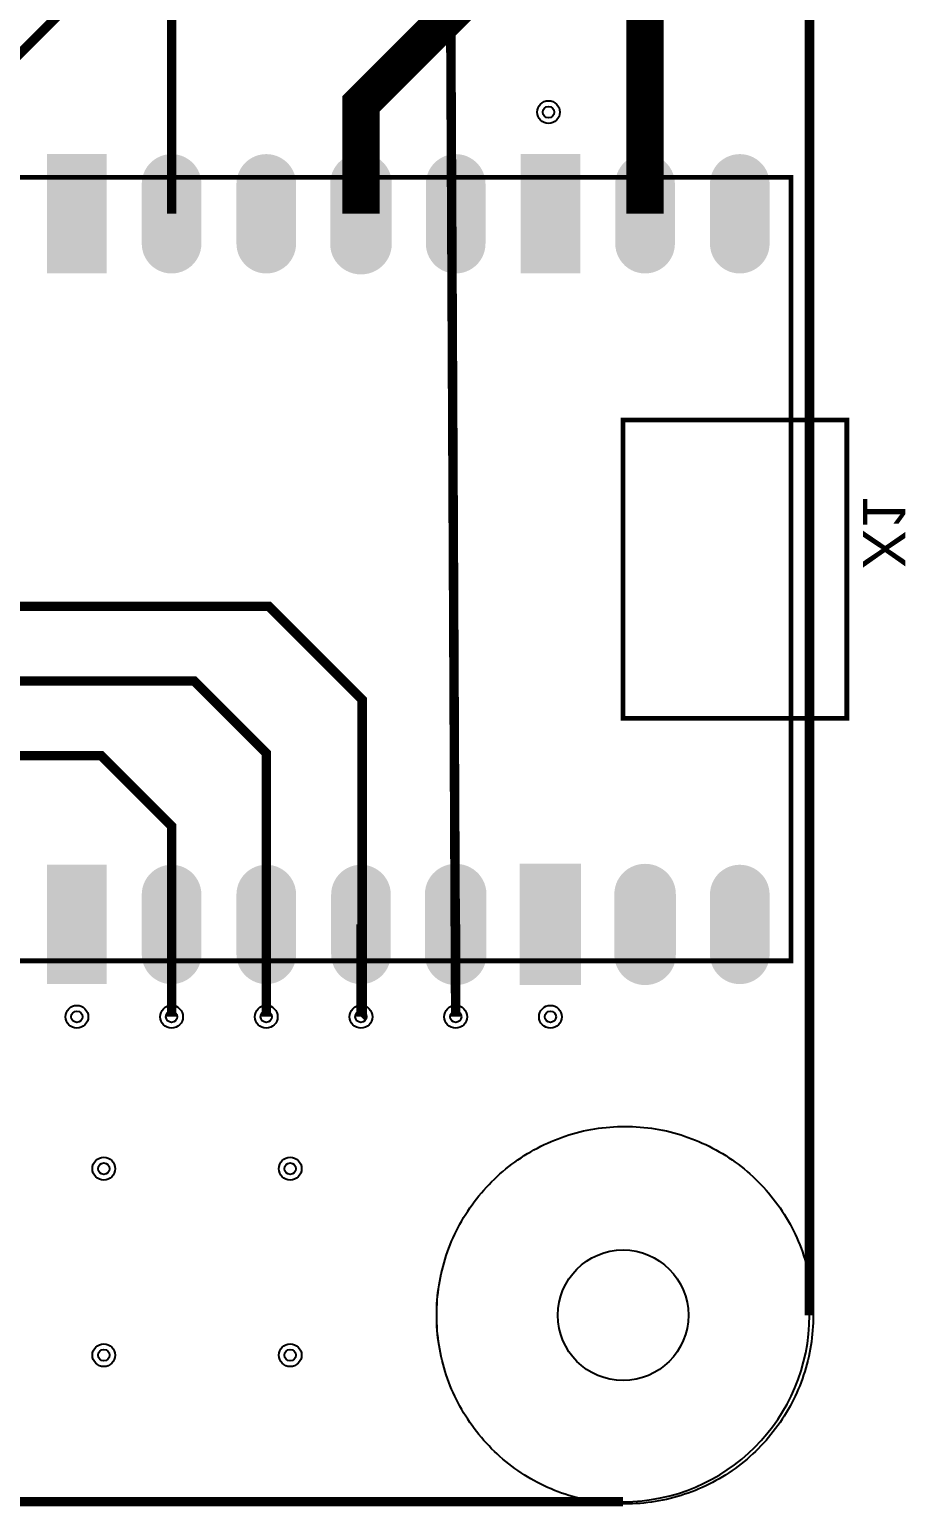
# Model space of a CAD drawing. Header units: millimetres. Extents: x 0 to 103, y 0 to 100.
# Drawn here: x 79.08 to 102.57, y -0.13 to 39.46 of the extents above; entities that cross this region are included whole.
import ezdxf

# ---------------------------------------------------------------- set-up
doc = ezdxf.new("R2010")
doc.units = ezdxf.units.MM
for name, color, linetype, true_color in [('BoardOutLine', 7, 'Continuous', 0xff00ff), ('BottomLayer', 7, 'Continuous', 0x0000ff), ('BottomPasteMaskLayer', 7, 'Continuous', 0x800000), ('BottomSilkLayer', 7, 'Continuous', 0x66cc33), ('BottomSolderMaskLayer', 7, 'Continuous', 0xaa00ff), ('Hole', 7, 'Continuous', 0x222222), ('Multi-Layer', 7, 'Continuous', 0xc0c0c0), ('TopLayer', 7, 'Continuous', 0xff0000)]:
    doc.layers.add(name, color=color, linetype=linetype, true_color=true_color)
doc.styles.get("Standard").update_dxf_attribs({"font": 'arial.ttf'})

msp = doc.modelspace()

# ---------------------------------------------------------------- hatches: boundary and pattern name
at = {"layer": 'BottomLayer'}
for points in [[(79.55, 32.925), (81.15, 32.925), (81.15, 36.125), (79.55, 36.125)], [(82.09, 33.725), (82.096, 33.629), (82.113, 33.534), (82.142, 33.441), (82.182, 33.353), (82.232, 33.271), (82.291, 33.195), (82.359, 33.126), (82.436, 33.067), (82.518, 33.017), (82.606, 32.977), (82.699, 32.948), (82.793, 32.931), (82.89, 32.925), (82.89, 32.925), (82.987, 32.931), (83.082, 32.948), (83.174, 32.977), (83.262, 33.017), (83.344, 33.067), (83.421, 33.126), (83.489, 33.195), (83.548, 33.271), (83.598, 33.353), (83.638, 33.441), (83.667, 33.534), (83.684, 33.629), (83.69, 33.725), (83.69, 35.325), (83.684, 35.421), (83.667, 35.516), (83.638, 35.609), (83.598, 35.697), (83.548, 35.78), (83.489, 35.855), (83.421, 35.924), (83.344, 35.983), (83.262, 36.033), (83.174, 36.073), (83.082, 36.102), (82.987, 36.119), (82.89, 36.125), (82.89, 36.125), (82.793, 36.119), (82.699, 36.102), (82.606, 36.073), (82.518, 36.033), (82.436, 35.983), (82.359, 35.924), (82.291, 35.855), (82.232, 35.78), (82.182, 35.697), (82.142, 35.609), (82.113, 35.516), (82.096, 35.421), (82.09, 35.325)], [(84.63, 33.725), (84.636, 33.629), (84.653, 33.534), (84.682, 33.441), (84.722, 33.353), (84.772, 33.271), (84.831, 33.195), (84.899, 33.126), (84.976, 33.067), (85.058, 33.017), (85.146, 32.977), (85.239, 32.948), (85.334, 32.931), (85.43, 32.925), (85.43, 32.925), (85.527, 32.931), (85.622, 32.948), (85.714, 32.977), (85.802, 33.017), (85.884, 33.067), (85.96, 33.126), (86.029, 33.195), (86.088, 33.271), (86.138, 33.353), (86.178, 33.441), (86.207, 33.534), (86.224, 33.629), (86.23, 33.725), (86.23, 35.325), (86.224, 35.421), (86.207, 35.516), (86.178, 35.609), (86.138, 35.697), (86.088, 35.78), (86.029, 35.855), (85.96, 35.924), (85.884, 35.983), (85.802, 36.033), (85.714, 36.073), (85.622, 36.102), (85.527, 36.119), (85.43, 36.125), (85.43, 36.125), (85.334, 36.119), (85.239, 36.102), (85.146, 36.073), (85.058, 36.033), (84.976, 35.983), (84.899, 35.924), (84.831, 35.855), (84.772, 35.78), (84.722, 35.697), (84.682, 35.609), (84.653, 35.516), (84.636, 35.421), (84.63, 35.325)], [(87.17, 33.725), (87.176, 33.629), (87.193, 33.534), (87.222, 33.441), (87.262, 33.353), (87.312, 33.271), (87.371, 33.195), (87.439, 33.126), (87.516, 33.067), (87.598, 33.017), (87.686, 32.977), (87.779, 32.948), (87.874, 32.931), (87.97, 32.925), (87.97, 32.925), (88.067, 32.931), (88.162, 32.948), (88.254, 32.977), (88.342, 33.017), (88.424, 33.067), (88.5, 33.126), (88.569, 33.195), (88.628, 33.271), (88.678, 33.353), (88.718, 33.441), (88.747, 33.534), (88.764, 33.629), (88.77, 33.725), (88.77, 35.325), (88.764, 35.421), (88.747, 35.516), (88.718, 35.609), (88.678, 35.697), (88.628, 35.78), (88.569, 35.855), (88.5, 35.924), (88.424, 35.983), (88.342, 36.033), (88.254, 36.073), (88.162, 36.102), (88.067, 36.119), (87.97, 36.125), (87.97, 36.125), (87.874, 36.119), (87.779, 36.102), (87.686, 36.073), (87.598, 36.033), (87.516, 35.983), (87.439, 35.924), (87.371, 35.855), (87.312, 35.78), (87.262, 35.697), (87.222, 35.609), (87.193, 35.516), (87.176, 35.421), (87.17, 35.325)], [(89.71, 33.725), (89.716, 33.629), (89.733, 33.534), (89.762, 33.441), (89.802, 33.353), (89.852, 33.271), (89.911, 33.195), (89.979, 33.126), (90.056, 33.067), (90.138, 33.017), (90.226, 32.977), (90.319, 32.948), (90.414, 32.931), (90.51, 32.925), (90.51, 32.925), (90.607, 32.931), (90.702, 32.948), (90.794, 32.977), (90.882, 33.017), (90.964, 33.067), (91.04, 33.126), (91.109, 33.195), (91.168, 33.271), (91.218, 33.353), (91.258, 33.441), (91.287, 33.534), (91.304, 33.629), (91.31, 33.725), (91.31, 35.325), (91.304, 35.421), (91.287, 35.516), (91.258, 35.609), (91.218, 35.697), (91.168, 35.78), (91.109, 35.855), (91.04, 35.924), (90.964, 35.983), (90.882, 36.033), (90.794, 36.073), (90.702, 36.102), (90.607, 36.119), (90.51, 36.125), (90.51, 36.125), (90.414, 36.119), (90.319, 36.102), (90.226, 36.073), (90.138, 36.033), (90.056, 35.983), (89.979, 35.924), (89.911, 35.855), (89.852, 35.78), (89.802, 35.697), (89.762, 35.609), (89.733, 35.516), (89.716, 35.421), (89.71, 35.325)], [(92.25, 32.925), (93.85, 32.925), (93.85, 36.125), (92.25, 36.125)], [(94.79, 33.725), (94.796, 33.629), (94.813, 33.534), (94.842, 33.441), (94.882, 33.353), (94.932, 33.271), (94.991, 33.195), (95.059, 33.126), (95.136, 33.067), (95.218, 33.017), (95.306, 32.977), (95.399, 32.948), (95.494, 32.931), (95.59, 32.925), (95.59, 32.925), (95.686, 32.931), (95.782, 32.948), (95.874, 32.977), (95.962, 33.017), (96.044, 33.067), (96.12, 33.126), (96.189, 33.195), (96.248, 33.271), (96.298, 33.353), (96.338, 33.441), (96.367, 33.534), (96.384, 33.629), (96.39, 33.725), (96.39, 35.325), (96.384, 35.421), (96.367, 35.516), (96.338, 35.609), (96.298, 35.697), (96.248, 35.78), (96.189, 35.855), (96.12, 35.924), (96.044, 35.983), (95.962, 36.033), (95.874, 36.073), (95.782, 36.102), (95.686, 36.119), (95.59, 36.125), (95.59, 36.125), (95.494, 36.119), (95.399, 36.102), (95.306, 36.073), (95.218, 36.033), (95.136, 35.983), (95.059, 35.924), (94.991, 35.855), (94.932, 35.78), (94.882, 35.697), (94.842, 35.609), (94.813, 35.516), (94.796, 35.421), (94.79, 35.325)], [(97.33, 33.725), (97.336, 33.629), (97.353, 33.534), (97.382, 33.441), (97.422, 33.353), (97.472, 33.271), (97.531, 33.195), (97.599, 33.126), (97.676, 33.067), (97.758, 33.017), (97.846, 32.977), (97.939, 32.948), (98.034, 32.931), (98.13, 32.925), (98.13, 32.925), (98.226, 32.931), (98.322, 32.948), (98.414, 32.977), (98.502, 33.017), (98.584, 33.067), (98.66, 33.126), (98.729, 33.195), (98.788, 33.271), (98.838, 33.353), (98.878, 33.441), (98.907, 33.534), (98.924, 33.629), (98.93, 33.725), (98.93, 35.325), (98.924, 35.421), (98.907, 35.516), (98.878, 35.609), (98.838, 35.697), (98.788, 35.78), (98.729, 35.855), (98.66, 35.924), (98.584, 35.983), (98.502, 36.033), (98.414, 36.073), (98.322, 36.102), (98.226, 36.119), (98.13, 36.125), (98.13, 36.125), (98.034, 36.119), (97.939, 36.102), (97.846, 36.073), (97.758, 36.033), (97.676, 35.983), (97.599, 35.924), (97.531, 35.855), (97.472, 35.78), (97.422, 35.697), (97.382, 35.609), (97.353, 35.516), (97.336, 35.421), (97.33, 35.325)], [(79.55, 13.875), (81.15, 13.875), (81.15, 17.075), (79.55, 17.075)], [(82.09, 14.675), (82.096, 14.579), (82.113, 14.484), (82.142, 14.391), (82.182, 14.303), (82.232, 14.22), (82.291, 14.145), (82.359, 14.076), (82.436, 14.017), (82.518, 13.967), (82.606, 13.927), (82.699, 13.898), (82.793, 13.881), (82.89, 13.875), (82.89, 13.875), (82.987, 13.881), (83.082, 13.898), (83.174, 13.927), (83.262, 13.967), (83.344, 14.017), (83.421, 14.076), (83.489, 14.145), (83.548, 14.22), (83.598, 14.303), (83.638, 14.391), (83.667, 14.484), (83.684, 14.579), (83.69, 14.675), (83.69, 16.275), (83.684, 16.371), (83.667, 16.466), (83.638, 16.559), (83.598, 16.647), (83.548, 16.729), (83.489, 16.805), (83.421, 16.874), (83.344, 16.933), (83.262, 16.983), (83.174, 17.023), (83.082, 17.052), (82.987, 17.069), (82.89, 17.075), (82.89, 17.075), (82.793, 17.069), (82.699, 17.052), (82.606, 17.023), (82.518, 16.983), (82.436, 16.933), (82.359, 16.874), (82.291, 16.805), (82.232, 16.729), (82.182, 16.647), (82.142, 16.559), (82.113, 16.466), (82.096, 16.371), (82.09, 16.275)], [(84.63, 14.675), (84.636, 14.579), (84.653, 14.484), (84.682, 14.391), (84.722, 14.303), (84.772, 14.22), (84.831, 14.145), (84.899, 14.076), (84.976, 14.017), (85.058, 13.967), (85.146, 13.927), (85.239, 13.898), (85.334, 13.881), (85.43, 13.875), (85.43, 13.875), (85.527, 13.881), (85.622, 13.898), (85.714, 13.927), (85.802, 13.967), (85.884, 14.017), (85.96, 14.076), (86.029, 14.145), (86.088, 14.22), (86.138, 14.303), (86.178, 14.391), (86.207, 14.484), (86.224, 14.579), (86.23, 14.675), (86.23, 16.275), (86.224, 16.371), (86.207, 16.466), (86.178, 16.559), (86.138, 16.647), (86.088, 16.729), (86.029, 16.805), (85.96, 16.874), (85.884, 16.933), (85.802, 16.983), (85.714, 17.023), (85.622, 17.052), (85.527, 17.069), (85.43, 17.075), (85.43, 17.075), (85.334, 17.069), (85.239, 17.052), (85.146, 17.023), (85.058, 16.983), (84.976, 16.933), (84.899, 16.874), (84.831, 16.805), (84.772, 16.729), (84.722, 16.647), (84.682, 16.559), (84.653, 16.466), (84.636, 16.371), (84.63, 16.275)], [(87.17, 14.675), (87.176, 14.579), (87.193, 14.484), (87.222, 14.391), (87.262, 14.303), (87.312, 14.22), (87.371, 14.145), (87.439, 14.076), (87.516, 14.017), (87.598, 13.967), (87.686, 13.927), (87.779, 13.898), (87.874, 13.881), (87.97, 13.875), (87.97, 13.875), (88.067, 13.881), (88.162, 13.898), (88.254, 13.927), (88.342, 13.967), (88.424, 14.017), (88.5, 14.076), (88.569, 14.145), (88.628, 14.22), (88.678, 14.303), (88.718, 14.391), (88.747, 14.484), (88.764, 14.579), (88.77, 14.675), (88.77, 16.275), (88.764, 16.371), (88.747, 16.466), (88.718, 16.559), (88.678, 16.647), (88.628, 16.729), (88.569, 16.805), (88.5, 16.874), (88.424, 16.933), (88.342, 16.983), (88.254, 17.023), (88.162, 17.052), (88.067, 17.069), (87.97, 17.075), (87.97, 17.075), (87.874, 17.069), (87.779, 17.052), (87.686, 17.023), (87.598, 16.983), (87.516, 16.933), (87.439, 16.874), (87.371, 16.805), (87.312, 16.729), (87.262, 16.647), (87.222, 16.559), (87.193, 16.466), (87.176, 16.371), (87.17, 16.275)], [(89.71, 14.675), (89.716, 14.579), (89.733, 14.484), (89.762, 14.391), (89.802, 14.303), (89.852, 14.22), (89.911, 14.145), (89.979, 14.076), (90.056, 14.017), (90.138, 13.967), (90.226, 13.927), (90.319, 13.898), (90.414, 13.881), (90.51, 13.875), (90.51, 13.875), (90.607, 13.881), (90.702, 13.898), (90.794, 13.927), (90.882, 13.967), (90.964, 14.017), (91.04, 14.076), (91.109, 14.145), (91.168, 14.22), (91.218, 14.303), (91.258, 14.391), (91.287, 14.484), (91.304, 14.579), (91.31, 14.675), (91.31, 16.275), (91.304, 16.371), (91.287, 16.466), (91.258, 16.559), (91.218, 16.647), (91.168, 16.729), (91.109, 16.805), (91.04, 16.874), (90.964, 16.933), (90.882, 16.983), (90.794, 17.023), (90.702, 17.052), (90.607, 17.069), (90.51, 17.075), (90.51, 17.075), (90.414, 17.069), (90.319, 17.052), (90.226, 17.023), (90.138, 16.983), (90.056, 16.933), (89.979, 16.874), (89.911, 16.805), (89.852, 16.729), (89.802, 16.647), (89.762, 16.559), (89.733, 16.466), (89.716, 16.371), (89.71, 16.275)], [(92.25, 13.875), (93.85, 13.875), (93.85, 17.075), (92.25, 17.075)], [(94.79, 14.675), (94.796, 14.579), (94.813, 14.484), (94.842, 14.391), (94.882, 14.303), (94.932, 14.22), (94.991, 14.145), (95.059, 14.076), (95.136, 14.017), (95.218, 13.967), (95.306, 13.927), (95.399, 13.898), (95.494, 13.881), (95.59, 13.875), (95.59, 13.875), (95.686, 13.881), (95.782, 13.898), (95.874, 13.927), (95.962, 13.967), (96.044, 14.017), (96.12, 14.076), (96.189, 14.145), (96.248, 14.22), (96.298, 14.303), (96.338, 14.391), (96.367, 14.484), (96.384, 14.579), (96.39, 14.675), (96.39, 16.275), (96.384, 16.371), (96.367, 16.466), (96.338, 16.559), (96.298, 16.647), (96.248, 16.729), (96.189, 16.805), (96.12, 16.874), (96.044, 16.933), (95.962, 16.983), (95.874, 17.023), (95.782, 17.052), (95.686, 17.069), (95.59, 17.075), (95.59, 17.075), (95.494, 17.069), (95.399, 17.052), (95.306, 17.023), (95.218, 16.983), (95.136, 16.933), (95.059, 16.874), (94.991, 16.805), (94.932, 16.729), (94.882, 16.647), (94.842, 16.559), (94.813, 16.466), (94.796, 16.371), (94.79, 16.275)], [(97.33, 14.675), (97.336, 14.579), (97.353, 14.484), (97.382, 14.391), (97.422, 14.303), (97.472, 14.22), (97.531, 14.145), (97.599, 14.076), (97.676, 14.017), (97.758, 13.967), (97.846, 13.927), (97.939, 13.898), (98.034, 13.881), (98.13, 13.875), (98.13, 13.875), (98.226, 13.881), (98.322, 13.898), (98.414, 13.927), (98.502, 13.967), (98.584, 14.017), (98.66, 14.076), (98.729, 14.145), (98.788, 14.22), (98.838, 14.303), (98.878, 14.391), (98.907, 14.484), (98.924, 14.579), (98.93, 14.675), (98.93, 16.275), (98.924, 16.371), (98.907, 16.466), (98.878, 16.559), (98.838, 16.647), (98.788, 16.729), (98.729, 16.805), (98.66, 16.874), (98.584, 16.933), (98.502, 16.983), (98.414, 17.023), (98.322, 17.052), (98.226, 17.069), (98.13, 17.075), (98.13, 17.075), (98.034, 17.069), (97.939, 17.052), (97.846, 17.023), (97.758, 16.983), (97.676, 16.933), (97.599, 16.874), (97.531, 16.805), (97.472, 16.729), (97.422, 16.647), (97.382, 16.559), (97.353, 16.466), (97.336, 16.371), (97.33, 16.275)]]:
    msp.add_hatch(color=256, dxfattribs=at).paths.add_polyline_path(points)
at = {"layer": 'BottomPasteMaskLayer'}
for points in [[(87.17, 33.725), (87.176, 33.629), (87.193, 33.534), (87.222, 33.441), (87.262, 33.353), (87.312, 33.271), (87.371, 33.195), (87.439, 33.126), (87.516, 33.067), (87.598, 33.017), (87.686, 32.977), (87.779, 32.948), (87.874, 32.931), (87.97, 32.925), (87.97, 32.925), (88.067, 32.931), (88.162, 32.948), (88.254, 32.977), (88.342, 33.017), (88.424, 33.067), (88.5, 33.126), (88.569, 33.195), (88.628, 33.271), (88.678, 33.353), (88.718, 33.441), (88.747, 33.534), (88.764, 33.629), (88.77, 33.725), (88.77, 35.325), (88.764, 35.421), (88.747, 35.516), (88.718, 35.609), (88.678, 35.697), (88.628, 35.78), (88.569, 35.855), (88.5, 35.924), (88.424, 35.983), (88.342, 36.033), (88.254, 36.073), (88.162, 36.102), (88.067, 36.119), (87.97, 36.125), (87.97, 36.125), (87.874, 36.119), (87.779, 36.102), (87.686, 36.073), (87.598, 36.033), (87.516, 35.983), (87.439, 35.924), (87.371, 35.855), (87.312, 35.78), (87.262, 35.697), (87.222, 35.609), (87.193, 35.516), (87.176, 35.421), (87.17, 35.325)], [(89.71, 14.675), (89.716, 14.579), (89.733, 14.484), (89.762, 14.391), (89.802, 14.303), (89.852, 14.22), (89.911, 14.145), (89.979, 14.076), (90.056, 14.017), (90.138, 13.967), (90.226, 13.927), (90.319, 13.898), (90.414, 13.881), (90.51, 13.875), (90.51, 13.875), (90.607, 13.881), (90.702, 13.898), (90.794, 13.927), (90.882, 13.967), (90.964, 14.017), (91.04, 14.076), (91.109, 14.145), (91.168, 14.22), (91.218, 14.303), (91.258, 14.391), (91.287, 14.484), (91.304, 14.579), (91.31, 14.675), (91.31, 16.275), (91.304, 16.371), (91.287, 16.466), (91.258, 16.559), (91.218, 16.647), (91.168, 16.729), (91.109, 16.805), (91.04, 16.874), (90.964, 16.933), (90.882, 16.983), (90.794, 17.023), (90.702, 17.052), (90.607, 17.069), (90.51, 17.075), (90.51, 17.075), (90.414, 17.069), (90.319, 17.052), (90.226, 17.023), (90.138, 16.983), (90.056, 16.933), (89.979, 16.874), (89.911, 16.805), (89.852, 16.729), (89.802, 16.647), (89.762, 16.559), (89.733, 16.466), (89.716, 16.371), (89.71, 16.275)], [(92.25, 13.875), (93.85, 13.875), (93.85, 17.075), (92.25, 17.075)], [(94.79, 14.675), (94.796, 14.579), (94.813, 14.484), (94.842, 14.391), (94.882, 14.303), (94.932, 14.22), (94.991, 14.145), (95.059, 14.076), (95.136, 14.017), (95.218, 13.967), (95.306, 13.927), (95.399, 13.898), (95.494, 13.881), (95.59, 13.875), (95.59, 13.875), (95.686, 13.881), (95.782, 13.898), (95.874, 13.927), (95.962, 13.967), (96.044, 14.017), (96.12, 14.076), (96.189, 14.145), (96.248, 14.22), (96.298, 14.303), (96.338, 14.391), (96.367, 14.484), (96.384, 14.579), (96.39, 14.675), (96.39, 16.275), (96.384, 16.371), (96.367, 16.466), (96.338, 16.559), (96.298, 16.647), (96.248, 16.729), (96.189, 16.805), (96.12, 16.874), (96.044, 16.933), (95.962, 16.983), (95.874, 17.023), (95.782, 17.052), (95.686, 17.069), (95.59, 17.075), (95.59, 17.075), (95.494, 17.069), (95.399, 17.052), (95.306, 17.023), (95.218, 16.983), (95.136, 16.933), (95.059, 16.874), (94.991, 16.805), (94.932, 16.729), (94.882, 16.647), (94.842, 16.559), (94.813, 16.466), (94.796, 16.371), (94.79, 16.275)]]:
    msp.add_hatch(color=256, dxfattribs=at).paths.add_polyline_path(points)
at = {"layer": 'BottomSolderMaskLayer'}
for points in [[(87.145, 33.712), (87.151, 33.614), (87.169, 33.518), (87.198, 33.424), (87.239, 33.335), (87.291, 33.251), (87.352, 33.173), (87.423, 33.104), (87.501, 33.043), (87.586, 32.993), (87.677, 32.952), (87.772, 32.923), (87.87, 32.906), (87.97, 32.9), (87.97, 32.9), (88.07, 32.906), (88.168, 32.923), (88.263, 32.952), (88.354, 32.993), (88.439, 33.043), (88.517, 33.104), (88.588, 33.173), (88.649, 33.251), (88.701, 33.335), (88.742, 33.424), (88.771, 33.518), (88.79, 33.614), (88.795, 33.712), (88.795, 35.338), (88.79, 35.436), (88.771, 35.532), (88.742, 35.626), (88.701, 35.715), (88.649, 35.799), (88.588, 35.877), (88.517, 35.946), (88.439, 36.007), (88.354, 36.057), (88.263, 36.097), (88.168, 36.127), (88.07, 36.144), (87.97, 36.15), (87.97, 36.15), (87.87, 36.144), (87.772, 36.127), (87.677, 36.097), (87.586, 36.057), (87.501, 36.007), (87.423, 35.946), (87.352, 35.877), (87.291, 35.799), (87.239, 35.715), (87.198, 35.626), (87.169, 35.532), (87.151, 35.436), (87.145, 35.338)], [(89.685, 14.662), (89.691, 14.564), (89.709, 14.468), (89.738, 14.374), (89.779, 14.285), (89.831, 14.201), (89.892, 14.123), (89.963, 14.054), (90.041, 13.993), (90.126, 13.943), (90.217, 13.903), (90.312, 13.873), (90.41, 13.856), (90.51, 13.85), (90.51, 13.85), (90.61, 13.856), (90.708, 13.873), (90.803, 13.903), (90.894, 13.943), (90.979, 13.993), (91.057, 14.054), (91.128, 14.123), (91.189, 14.201), (91.241, 14.285), (91.282, 14.374), (91.311, 14.468), (91.33, 14.564), (91.335, 14.662), (91.335, 16.288), (91.33, 16.386), (91.311, 16.482), (91.282, 16.576), (91.241, 16.665), (91.189, 16.749), (91.128, 16.827), (91.057, 16.896), (90.979, 16.957), (90.894, 17.007), (90.803, 17.048), (90.708, 17.077), (90.61, 17.094), (90.51, 17.1), (90.51, 17.1), (90.41, 17.094), (90.312, 17.077), (90.217, 17.048), (90.126, 17.007), (90.041, 16.957), (89.963, 16.896), (89.892, 16.827), (89.831, 16.749), (89.779, 16.665), (89.738, 16.576), (89.709, 16.482), (89.691, 16.386), (89.685, 16.288)], [(92.225, 13.85), (93.875, 13.85), (93.875, 17.1), (92.225, 17.1)], [(94.765, 14.662), (94.771, 14.564), (94.789, 14.468), (94.818, 14.374), (94.859, 14.285), (94.911, 14.201), (94.972, 14.123), (95.043, 14.054), (95.121, 13.993), (95.206, 13.943), (95.297, 13.903), (95.392, 13.873), (95.49, 13.856), (95.59, 13.85), (95.59, 13.85), (95.689, 13.856), (95.788, 13.873), (95.883, 13.903), (95.974, 13.943), (96.059, 13.993), (96.137, 14.054), (96.208, 14.123), (96.269, 14.201), (96.321, 14.285), (96.362, 14.374), (96.391, 14.468), (96.409, 14.564), (96.415, 14.662), (96.415, 16.288), (96.409, 16.386), (96.391, 16.482), (96.362, 16.576), (96.321, 16.665), (96.269, 16.749), (96.208, 16.827), (96.137, 16.896), (96.059, 16.957), (95.974, 17.007), (95.883, 17.048), (95.788, 17.077), (95.689, 17.094), (95.59, 17.1), (95.59, 17.1), (95.49, 17.094), (95.392, 17.077), (95.297, 17.048), (95.206, 17.007), (95.121, 16.957), (95.043, 16.896), (94.972, 16.827), (94.911, 16.749), (94.859, 16.665), (94.818, 16.576), (94.789, 16.482), (94.771, 16.386), (94.765, 16.288)]]:
    msp.add_hatch(color=256, dxfattribs=at).paths.add_polyline_path(points)

# ---------------------------------------------------------------- linework, layer by layer
at = {"layer": 'BoardOutLine', "const_width": 0.254}
for points in [[(100, 95), (100, 5)], [(95, 0), (5, 0)]]:
    msp.add_lwpolyline(points, dxfattribs=at)
at = {"layer": 'BoardOutLine'}
msp.add_arc((95, 5), 5, 270, 0, dxfattribs=at)
at = {"layer": 'BottomLayer'}
for points, const_width in [([(61.001, 65.001), (90, 65.001), (95.591, 59.411), (95.591, 34.526)], 1), ([(87.971, 34.526), (87.971, 37.47), (91.999, 41.501), (91.999, 52.499), (88.499, 55.999), (83, 55.999)], 1), ([(77.81, 34.525), (77.81, 37.81), (80, 40)], 0.254), ([(82.89, 34.525), (82.89, 39.89), (83, 40)], 0.254), ([(82.89, 13), (82.89, 15.475)], 0.254), ([(85.43, 13), (85.43, 15.475)], 0.254), ([(87.97, 13), (87.97, 15.475)], 0.254), ([(90.51, 13), (90.51, 15.475)], 0.254)]:
    msp.add_lwpolyline(points, dxfattribs=dict(at, const_width=const_width))
msp.add_lwpolyline([(90, 5), (90.001, 5.102), (90.004, 5.204), (90.008, 5.305), (90.015, 5.407), (90.024, 5.508), (90.035, 5.61), (90.049, 5.711), (90.064, 5.811), (90.081, 5.912), (90.1, 6.012), (90.121, 6.111), (90.144, 6.211), (90.17, 6.309), (90.197, 6.407), (90.226, 6.505), (90.257, 6.602), (90.29, 6.698), (90.325, 6.794), (90.362, 6.889), (90.401, 6.983), (90.441, 7.076), (90.484, 7.169), (90.528, 7.261), (90.575, 7.351), (90.623, 7.441), (90.673, 7.53), (90.724, 7.618), (90.778, 7.704), (90.833, 7.79), (90.89, 7.874), (90.948, 7.958), (91.009, 8.04), (91.071, 8.121), (91.134, 8.2), (91.199, 8.279), (91.266, 8.356), (91.334, 8.431), (91.404, 8.505), (91.475, 8.578), (91.548, 8.65), (91.622, 8.719), (91.697, 8.788), (91.774, 8.855), (91.852, 8.92), (91.932, 8.984), (92.012, 9.046), (92.094, 9.106), (92.178, 9.165), (92.262, 9.222), (92.347, 9.277), (92.434, 9.331), (92.522, 9.383), (92.61, 9.433), (92.7, 9.481), (92.791, 9.528), (92.882, 9.572), (92.975, 9.615), (93.068, 9.656), (93.162, 9.695), (93.257, 9.732), (93.352, 9.767), (93.449, 9.801), (93.545, 9.832), (93.643, 9.861), (93.741, 9.889), (93.84, 9.914), (93.939, 9.938), (94.038, 9.959), (94.138, 9.978), (94.239, 9.996), (94.339, 10.011), (94.44, 10.024), (94.542, 10.036), (94.643, 10.045), (94.745, 10.052), (94.846, 10.057), (94.948, 10.06), (95.05, 10.061), (95.152, 10.06), (95.254, 10.057), (95.355, 10.052), (95.457, 10.045), (95.558, 10.036), (95.66, 10.024), (95.76, 10.011), (95.861, 9.996), (95.961, 9.978), (96.061, 9.959), (96.161, 9.938), (96.26, 9.914), (96.359, 9.889), (96.457, 9.861), (96.554, 9.832), (96.651, 9.801), (96.748, 9.767), (96.843, 9.732), (96.938, 9.695), (97.032, 9.656), (97.125, 9.615), (97.218, 9.572), (97.309, 9.528), (97.4, 9.481), (97.49, 9.433), (97.578, 9.383), (97.666, 9.331), (97.752, 9.277), (97.838, 9.222), (97.922, 9.165), (98.005, 9.106), (98.087, 9.046), (98.168, 8.984), (98.248, 8.92), (98.326, 8.855), (98.403, 8.788), (98.478, 8.719), (98.552, 8.65), (98.625, 8.578), (98.696, 8.505), (98.766, 8.431), (98.834, 8.356), (98.901, 8.279), (98.966, 8.2), (99.029, 8.121), (99.091, 8.04), (99.151, 7.958), (99.21, 7.874), (99.267, 7.79), (99.322, 7.704), (99.375, 7.618), (99.427, 7.53), (99.477, 7.441), (99.525, 7.351), (99.571, 7.261), (99.616, 7.169), (99.658, 7.076), (99.699, 6.983), (99.738, 6.889), (99.775, 6.794), (99.81, 6.698), (99.843, 6.602), (99.874, 6.505), (99.903, 6.407), (99.93, 6.309), (99.955, 6.211), (99.979, 6.111), (100, 6.012), (100.019, 5.912), (100.036, 5.811), (100.051, 5.711), (100.064, 5.61), (100.075, 5.508), (100.084, 5.407), (100.091, 5.305), (100.096, 5.204), (100.099, 5.102), (100.1, 5), (100.099, 4.898), (100.096, 4.796), (100.091, 4.695), (100.084, 4.593), (100.075, 4.492), (100.064, 4.39), (100.051, 4.289), (100.036, 4.189), (100.019, 4.088), (100, 3.988), (99.979, 3.889), (99.955, 3.789), (99.93, 3.691), (99.903, 3.593), (99.874, 3.495), (99.843, 3.398), (99.81, 3.302), (99.775, 3.206), (99.738, 3.111), (99.699, 3.017), (99.658, 2.924), (99.616, 2.831), (99.571, 2.74), (99.525, 2.649), (99.477, 2.559), (99.427, 2.47), (99.375, 2.382), (99.322, 2.296), (99.267, 2.21), (99.21, 2.126), (99.151, 2.042), (99.091, 1.96), (99.029, 1.879), (98.966, 1.8), (98.901, 1.721), (98.834, 1.644), (98.766, 1.569), (98.696, 1.495), (98.625, 1.422), (98.552, 1.35), (98.478, 1.281), (98.403, 1.212), (98.326, 1.145), (98.248, 1.08), (98.168, 1.016), (98.087, 0.954), (98.005, 0.894), (97.922, 0.835), (97.838, 0.778), (97.752, 0.723), (97.666, 0.669), (97.578, 0.617), (97.49, 0.567), (97.4, 0.519), (97.309, 0.472), (97.218, 0.428), (97.125, 0.385), (97.032, 0.344), (96.938, 0.305), (96.843, 0.268), (96.748, 0.233), (96.651, 0.199), (96.554, 0.168), (96.457, 0.139), (96.359, 0.111), (96.26, 0.086), (96.161, 0.062), (96.061, 0.041), (95.961, 0.022), (95.861, 0.004), (95.76, -0.011), (95.66, -0.024), (95.558, -0.036), (95.457, -0.045), (95.355, -0.052), (95.254, -0.057), (95.152, -0.06), (95.05, -0.061), (94.948, -0.06), (94.846, -0.057), (94.745, -0.052), (94.643, -0.045), (94.542, -0.036), (94.44, -0.024), (94.339, -0.011), (94.239, 0.004), (94.138, 0.022), (94.038, 0.041), (93.939, 0.062), (93.84, 0.086), (93.741, 0.111), (93.643, 0.139), (93.545, 0.168), (93.449, 0.199), (93.352, 0.233), (93.257, 0.268), (93.162, 0.305), (93.068, 0.344), (92.975, 0.385), (92.882, 0.428), (92.791, 0.472), (92.7, 0.519), (92.61, 0.567), (92.522, 0.617), (92.434, 0.669), (92.347, 0.723), (92.262, 0.778), (92.178, 0.835), (92.094, 0.894), (92.012, 0.954), (91.932, 1.016), (91.852, 1.08), (91.774, 1.145), (91.697, 1.212), (91.622, 1.281), (91.548, 1.35), (91.475, 1.422), (91.404, 1.495), (91.334, 1.569), (91.266, 1.644), (91.199, 1.721), (91.134, 1.8), (91.071, 1.879), (91.009, 1.96), (90.948, 2.042), (90.89, 2.126), (90.833, 2.21), (90.778, 2.296), (90.724, 2.382), (90.673, 2.47), (90.623, 2.559), (90.575, 2.649), (90.528, 2.74), (90.484, 2.831), (90.441, 2.924), (90.401, 3.017), (90.362, 3.111), (90.325, 3.206), (90.29, 3.302), (90.257, 3.398), (90.226, 3.495), (90.197, 3.593), (90.17, 3.691), (90.144, 3.789), (90.121, 3.889), (90.1, 3.988), (90.081, 4.088), (90.064, 4.189), (90.049, 4.289), (90.035, 4.39), (90.024, 4.492), (90.015, 4.593), (90.008, 4.695), (90.004, 4.796), (90.001, 4.898), (90, 5)], close=True, dxfattribs=at)
at = {"layer": 'BottomSilkLayer', "const_width": 0.127}
for points in [[(99.5, 14.5), (99.5, 21), (99.5, 29), (99.5, 35.5), (48.5, 35.5), (48.5, 14.5), (99.5, 14.5)], [(99.5, 29), (95, 29), (95, 21), (99.5, 21), (101, 21), (101, 29), (99.5, 29)]]:
    msp.add_lwpolyline(points, close=True, dxfattribs=at)
at = {"layer": 'Hole'}
for centre, radius in [((93, 37.25), 0.152), ((80.35, 13), 0.152), ((82.89, 13), 0.152), ((85.43, 13), 0.152), ((87.97, 13), 0.152), ((90.51, 13), 0.152), ((93.05, 13), 0.152), ((81.072, 8.928), 0.153), ((86.072, 8.928), 0.153), ((81.072, 3.928), 0.153), ((86.072, 3.928), 0.153)]:
    msp.add_circle(centre, radius, dxfattribs=at)
at = {"layer": 'Multi-Layer'}
for centre, radius in [((93, 37.25), 0.305), ((80.35, 13), 0.305), ((82.89, 13), 0.305), ((85.43, 13), 0.305), ((87.97, 13), 0.305), ((90.51, 13), 0.305), ((93.05, 13), 0.305), ((81.072, 8.928), 0.305), ((86.072, 8.928), 0.305), ((95, 5), 1.75), ((81.072, 3.928), 0.305), ((86.072, 3.928), 0.305)]:
    msp.add_circle(centre, radius, dxfattribs=at)
at = {"layer": 'TopLayer', "const_width": 0.254}
for points in [[(90.175, 80.497), (90.51, 13)], [(54.001, 41.092), (54.001, 23), (57, 20), (81.001, 20), (82.891, 18.11), (82.891, 13)], [(57, 41.001), (57, 24.001), (58.999, 21.999), (83.5, 21.999), (85.431, 20.069), (85.431, 13)], [(58.001, 41.046), (58.001, 25.999), (60, 24.001), (85.499, 24.001), (88.001, 21.499), (88.001, 13.03), (87.971, 13)]]:
    msp.add_lwpolyline(points, dxfattribs=at)
at = {"layer": 'TopLayer'}
msp.add_lwpolyline([(90, 5), (90.001, 5.102), (90.004, 5.204), (90.009, 5.305), (90.016, 5.407), (90.025, 5.508), (90.036, 5.61), (90.049, 5.711), (90.064, 5.811), (90.081, 5.912), (90.1, 6.012), (90.121, 6.111), (90.144, 6.211), (90.17, 6.309), (90.197, 6.407), (90.226, 6.505), (90.257, 6.602), (90.29, 6.698), (90.325, 6.794), (90.362, 6.889), (90.401, 6.983), (90.442, 7.076), (90.484, 7.169), (90.529, 7.261), (90.575, 7.351), (90.623, 7.441), (90.673, 7.53), (90.724, 7.618), (90.778, 7.704), (90.833, 7.79), (90.89, 7.874), (90.949, 7.958), (91.009, 8.04), (91.071, 8.121), (91.134, 8.2), (91.199, 8.279), (91.266, 8.356), (91.334, 8.431), (91.404, 8.505), (91.475, 8.578), (91.548, 8.65), (91.622, 8.719), (91.697, 8.788), (91.774, 8.855), (91.852, 8.92), (91.932, 8.984), (92.013, 9.046), (92.095, 9.106), (92.178, 9.165), (92.262, 9.222), (92.348, 9.277), (92.434, 9.331), (92.522, 9.383), (92.61, 9.433), (92.7, 9.481), (92.791, 9.528), (92.882, 9.572), (92.975, 9.615), (93.068, 9.656), (93.162, 9.695), (93.257, 9.732), (93.352, 9.767), (93.449, 9.801), (93.546, 9.832), (93.643, 9.861), (93.741, 9.889), (93.84, 9.914), (93.939, 9.938), (94.038, 9.959), (94.138, 9.978), (94.239, 9.996), (94.339, 10.011), (94.44, 10.024), (94.542, 10.036), (94.643, 10.045), (94.745, 10.052), (94.846, 10.057), (94.948, 10.06), (95.05, 10.061), (95.152, 10.06), (95.254, 10.057), (95.355, 10.052), (95.457, 10.045), (95.558, 10.036), (95.66, 10.024), (95.761, 10.011), (95.861, 9.996), (95.962, 9.978), (96.062, 9.959), (96.161, 9.938), (96.26, 9.914), (96.359, 9.889), (96.457, 9.861), (96.554, 9.832), (96.651, 9.801), (96.748, 9.767), (96.843, 9.732), (96.938, 9.695), (97.032, 9.656), (97.125, 9.615), (97.218, 9.572), (97.309, 9.528), (97.4, 9.481), (97.49, 9.433), (97.578, 9.383), (97.666, 9.331), (97.752, 9.277), (97.838, 9.222), (97.922, 9.165), (98.005, 9.106), (98.087, 9.046), (98.168, 8.984), (98.248, 8.92), (98.326, 8.855), (98.403, 8.788), (98.478, 8.719), (98.552, 8.65), (98.625, 8.578), (98.696, 8.505), (98.766, 8.431), (98.834, 8.356), (98.901, 8.279), (98.966, 8.2), (99.029, 8.121), (99.091, 8.04), (99.151, 7.958), (99.21, 7.874), (99.267, 7.79), (99.322, 7.704), (99.376, 7.618), (99.427, 7.53), (99.477, 7.441), (99.525, 7.351), (99.571, 7.261), (99.616, 7.169), (99.658, 7.076), (99.699, 6.983), (99.738, 6.889), (99.775, 6.794), (99.81, 6.698), (99.843, 6.602), (99.874, 6.505), (99.903, 6.407), (99.93, 6.309), (99.956, 6.211), (99.979, 6.111), (100, 6.012), (100.019, 5.912), (100.036, 5.811), (100.051, 5.711), (100.064, 5.61), (100.075, 5.508), (100.084, 5.407), (100.091, 5.305), (100.096, 5.204), (100.099, 5.102), (100.1, 5), (100.099, 4.898), (100.096, 4.796), (100.091, 4.695), (100.084, 4.593), (100.075, 4.492), (100.064, 4.39), (100.051, 4.289), (100.036, 4.189), (100.019, 4.088), (100, 3.988), (99.979, 3.889), (99.956, 3.789), (99.93, 3.691), (99.903, 3.593), (99.874, 3.495), (99.843, 3.398), (99.81, 3.302), (99.775, 3.206), (99.738, 3.111), (99.699, 3.017), (99.658, 2.924), (99.616, 2.831), (99.571, 2.739), (99.525, 2.649), (99.477, 2.559), (99.427, 2.47), (99.376, 2.382), (99.322, 2.296), (99.267, 2.21), (99.21, 2.126), (99.151, 2.042), (99.091, 1.96), (99.029, 1.879), (98.966, 1.8), (98.901, 1.721), (98.834, 1.644), (98.766, 1.569), (98.696, 1.495), (98.625, 1.422), (98.552, 1.35), (98.478, 1.281), (98.403, 1.212), (98.326, 1.145), (98.248, 1.08), (98.168, 1.016), (98.087, 0.954), (98.005, 0.894), (97.922, 0.835), (97.838, 0.778), (97.752, 0.723), (97.666, 0.669), (97.578, 0.617), (97.49, 0.567), (97.4, 0.519), (97.309, 0.472), (97.218, 0.428), (97.125, 0.385), (97.032, 0.344), (96.938, 0.305), (96.843, 0.268), (96.748, 0.233), (96.651, 0.199), (96.554, 0.168), (96.457, 0.139), (96.359, 0.111), (96.26, 0.086), (96.161, 0.062), (96.062, 0.041), (95.962, 0.022), (95.861, 0.004), (95.761, -0.011), (95.66, -0.024), (95.558, -0.036), (95.457, -0.045), (95.355, -0.052), (95.254, -0.057), (95.152, -0.06), (95.05, -0.061), (94.948, -0.06), (94.846, -0.057), (94.745, -0.052), (94.643, -0.045), (94.542, -0.036), (94.44, -0.024), (94.339, -0.011), (94.239, 0.004), (94.138, 0.022), (94.038, 0.041), (93.939, 0.062), (93.84, 0.086), (93.741, 0.111), (93.643, 0.139), (93.546, 0.168), (93.449, 0.199), (93.352, 0.233), (93.257, 0.268), (93.162, 0.305), (93.068, 0.344), (92.975, 0.385), (92.882, 0.428), (92.791, 0.472), (92.7, 0.519), (92.61, 0.567), (92.522, 0.617), (92.434, 0.669), (92.348, 0.723), (92.262, 0.778), (92.178, 0.835), (92.095, 0.894), (92.013, 0.954), (91.932, 1.016), (91.852, 1.08), (91.774, 1.145), (91.697, 1.212), (91.622, 1.281), (91.548, 1.35), (91.475, 1.422), (91.404, 1.495), (91.334, 1.569), (91.266, 1.644), (91.199, 1.721), (91.134, 1.8), (91.071, 1.879), (91.009, 1.96), (90.949, 2.042), (90.89, 2.126), (90.833, 2.21), (90.778, 2.296), (90.724, 2.382), (90.673, 2.47), (90.623, 2.559), (90.575, 2.649), (90.529, 2.739), (90.484, 2.831), (90.442, 2.924), (90.401, 3.017), (90.362, 3.111), (90.325, 3.206), (90.29, 3.302), (90.257, 3.398), (90.226, 3.495), (90.197, 3.593), (90.17, 3.691), (90.144, 3.789), (90.121, 3.889), (90.1, 3.988), (90.081, 4.088), (90.064, 4.189), (90.049, 4.289), (90.036, 4.39), (90.025, 4.492), (90.016, 4.593), (90.009, 4.695), (90.004, 4.796), (90.001, 4.898), (90, 5)], close=True, dxfattribs=at)

# ---------------------------------------------------------------- texts
at = {"layer": 'BottomSilkLayer', "text_generation_flag": 2}
msp.add_text('X1', height=1.143, rotation=270, dxfattribs=at).set_placement((101.431, 25.001))

doc.saveas('drawing.dxf')
